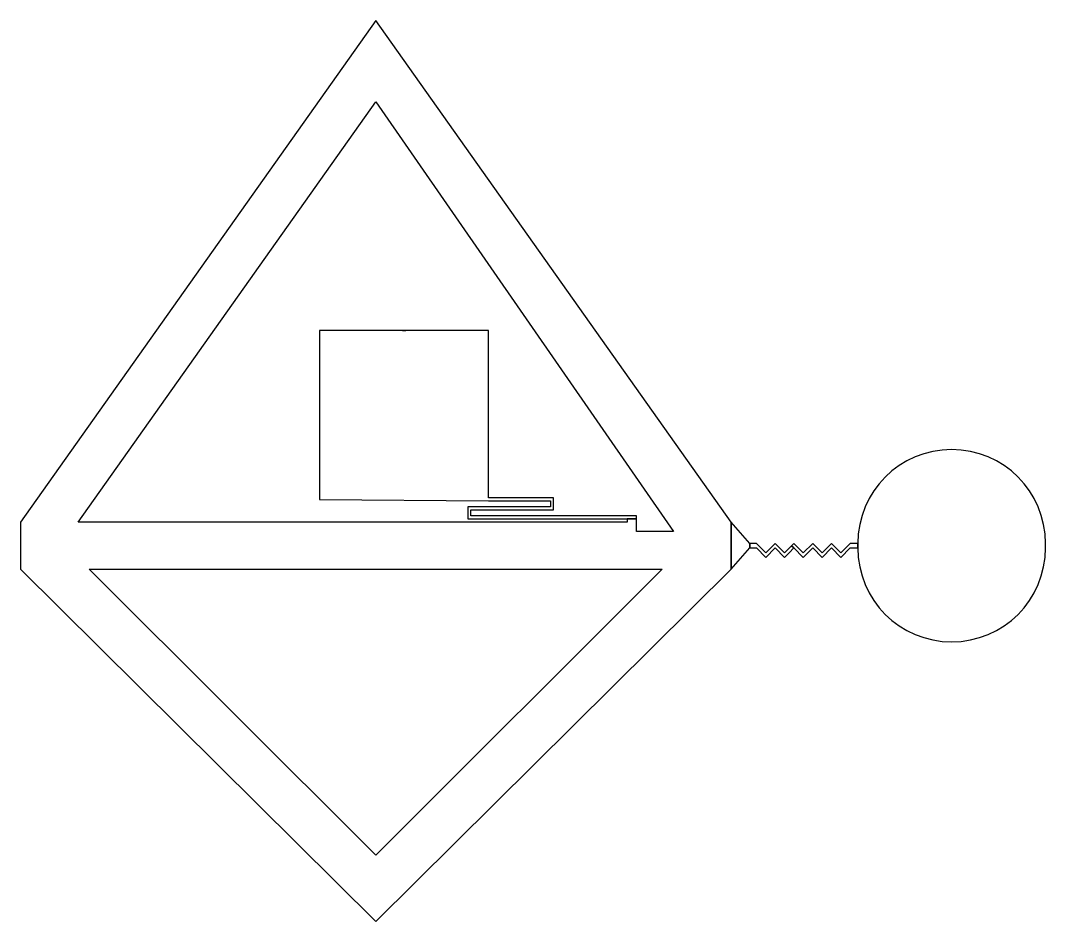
# Model space of a CAD drawing. Extents: x -0.0003 to 0.0216, y -0.008 to 0.0112.
import ezdxf

# ---------------------------------------------------------------- set-up
doc = ezdxf.new("R2010")
doc.units = 0

msp = doc.modelspace()

# ---------------------------------------------------------------- linework, layer by layer
at = {"layer": '1'}
for points in [[(-0.000259, -0.0005), (0.007312, -0.008009), (0.014883, -0.0005), (0.014883, 0.0005), (0.007312, 0.011193), (-0.000259, 0.0005)], [(0.007312, 0.009462), (0.013657, 0.0003), (0.012866, 0.0003), (0.012866, 0.000573), (0.012666, 0.000573), (0.012666, 0.0005), (0.000967, 0.0005)], [(0.001208, -0.0005), (0.013416, -0.0005), (0.007312, -0.006596)]]:
    msp.add_lwpolyline(points, close=True, dxfattribs=at)
at = {"layer": '2'}
for points in [[(0.014883, -0.0005), (0.015283, -0.000049), (0.015283, 0.000049), (0.014883, 0.0005)], [(0.015283, -0.000049), (0.015422, -0.000049), (0.015622, -0.00025), (0.015822, -0.000049), (0.016022, -0.00025), (0.016122, -0.000149), (0.016222, -0.000049), (0.016173, 0), (0.016072, -0.000101), (0.016022, -0.000151), (0.015822, 0.000049), (0.015622, -0.000151), (0.015422, 0.000049), (0.015283, 0.000049)], [(0.016222, -0.000049), (0.016422, -0.00025), (0.016622, -0.000049), (0.016822, -0.00025), (0.017022, -0.000049), (0.017222, -0.00025), (0.017422, -0.000049), (0.017583, -0.000049), (0.017583, 0.000049), (0.017422, 0.000049), (0.017222, -0.000151), (0.017022, 0.000049), (0.016822, -0.000151), (0.016622, 0.000049), (0.016422, -0.000151), (0.016222, 0.000049), (0.016173, 0)]]:
    msp.add_lwpolyline(points, close=True, dxfattribs=at)
at = {"layer": '3'}
msp.add_lwpolyline([(0.017583, -0.000049, 1), (0.021583, -0.000049), (0.021583, 0.000049, 1), (0.017583, 0.000049)], format="xyb", close=True, dxfattribs=at)
at = {"layer": '4'}
msp.add_lwpolyline([(0.006114, 0.000985), (0.009714, 0.000953), (0.011037, 0.000953), (0.011037, 0.000827), (0.009271, 0.000827), (0.009271, 0.000573), (0.012866, 0.000573), (0.012866, 0.000637), (0.009334, 0.000637), (0.009334, 0.000763), (0.0111, 0.000763), (0.0111, 0.001017), (0.009714, 0.001017), (0.009714, 0.004585), (0.006114, 0.004585)], close=True, dxfattribs=at)
at = {"layer": '5'}
msp.add_lwpolyline([(0.007879, 0.004585), (0.007949, 0.004585)], dxfattribs=at)

doc.saveas('drawing.dxf')
